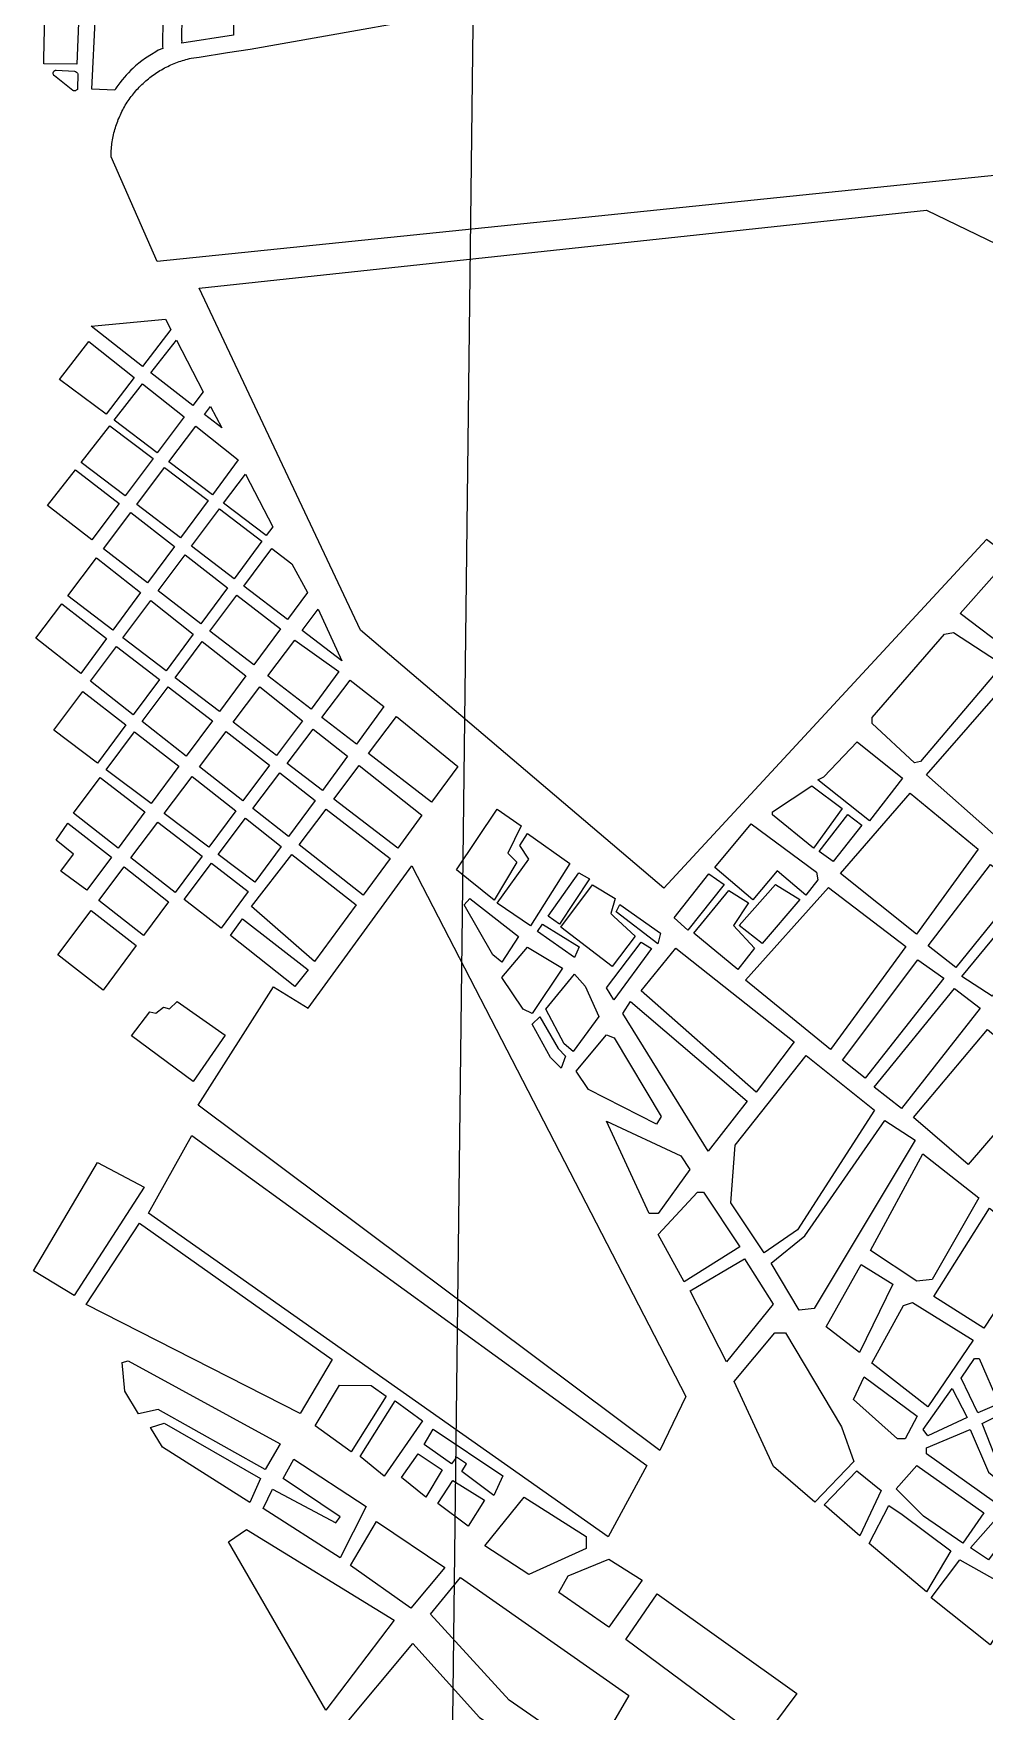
# Model space of a CAD drawing. Extents: x 407811 to 416949, y 4498993 to 4508589.
# Drawn here: x 407812 to 408609, y 4500135 to 4501541 of the extents above; entities that cross this region are included whole.
import ezdxf

# ---------------------------------------------------------------- set-up
doc = ezdxf.new("R2010")
doc.units = 0
doc.header["$LTSCALE"] = 40
doc.header["$MEASUREMENT"] = 0
doc.layers.add('Images', color=253, linetype='CONTINUOUS')
doc.layers.add('υπόλοιπο θεσσαλονίκης', color=7, linetype='CONTINUOUS')
picture_1 = doc.add_image_def('image1.tif', size_in_pixel=(10278, 10088))

msp = doc.modelspace()

# ---------------------------------------------------------------- linework, layer by layer
at = {"layer": 'υπόλοιπο θεσσαλονίκης'}
for points in [[(407850.4, 4501647.5), (407850.4, 4501647.3), (407854, 4501647.2), (407848.8, 4501515.1), (407820.9, 4501515.3), (407821, 4501519.3), (407822.1, 4501569.2), (407825.2, 4501648.4), (407850.4, 4501647.5)], [(407976.6, 4501567.9), (407980.3, 4501568.2), (407980, 4501539.4), (407936.7, 4501532.7), (407936.8, 4501534.7), (407936.7, 4501534.7), (407937, 4501555.9), (407942.6, 4501557.3), (407943, 4501565.2), (407976.6, 4501567.9)], [(407831.4, 4501510), (407846.8, 4501509), (407847.5, 4501508.7), (407848.3, 4501508.3), (407848.7, 4501508), (407849.2, 4501507.5), (407849.4, 4501507), (407849.3, 4501494.2), (407849.1, 4501493.8), (407848.8, 4501493.4), (407848.2, 4501493.1), (407847.6, 4501492.7), (407847, 4501492.5), (407846.4, 4501492.6), (407845.8, 4501492.6), (407845.3, 4501493), (407829.9, 4501505.1), (407829.5, 4501505.6), (407829.1, 4501506.3), (407828.9, 4501507), (407828.8, 4501507.7), (407829, 4501508.4), (407829.4, 4501509.1), (407830.1, 4501509.6), (407830.8, 4501509.9), (407831.4, 4501510)], [(407951.2, 4501327.3), (408560.7, 4501392.5), (408779.8, 4501286.7), (408861.2, 4501207.8), (408767.7, 4501092.1), (408708.2, 4501130), (408665, 4501075.9), (408610.9, 4501116.5), (408340.5, 4500824.5), (408086.4, 4501040.8), (407951.2, 4501327.3)], [(407860.6, 4501295.4), (407923, 4501301.3), (407927.4, 4501292.7), (407903.8, 4501261.7), (407860.6, 4501295.4)], [(407858.8, 4501282.5), (407896.8, 4501252.5), (407873.3, 4501221.7), (407834.2, 4501250.7), (407858.8, 4501282.5)], [(407910.8, 4501256.3), (407932.1, 4501283.7), (407954.5, 4501240.3), (407945.9, 4501228.9), (407910.8, 4501256.3)], [(407903.6, 4501247.1), (407938.7, 4501219.3), (407916.1, 4501189.2), (407880, 4501216.7), (407903.6, 4501247.1)], [(407955.6, 4501221.4), (407960.7, 4501228.2), (407970.1, 4501210.1), (407955.6, 4501221.4)], [(407912.5, 4501184.5), (407889.1, 4501153.3), (407852.4, 4501181.2), (407876.3, 4501211.9), (407912.5, 4501184.5)], [(407948.3, 4501211.7), (407983.8, 4501183.5), (407962.4, 4501154.1), (407925.8, 4501181.8), (407948.3, 4501211.7)], [(407958.8, 4501149.3), (407935.6, 4501117.9), (407898.8, 4501145.9), (407922.2, 4501177.1), (407958.8, 4501149.3)], [(407884.1, 4501146.8), (407861.3, 4501116.3), (407824.2, 4501145), (407847.6, 4501175.1), (407884.1, 4501146.8)], [(407971.7, 4501147), (407990, 4501171.5), (408012.8, 4501127.3), (408007.3, 4501119.9), (407971.7, 4501147)], [(407930.4, 4501110.8), (407907.9, 4501080.3), (407870.9, 4501108.9), (407893.8, 4501139.3), (407930.4, 4501110.8)], [(408003.8, 4501115.2), (407980.5, 4501083.7), (407944.7, 4501111), (407968.1, 4501142.3), (408003.8, 4501115.2)], [(408028.9, 4501096.2), (408042, 4501072.2), (408025.2, 4501049.6), (407988.5, 4501077.6), (408012, 4501109), (408028.9, 4501096.2)], [(407901.9, 4501072.2), (407878.7, 4501040.8), (407841.2, 4501069.4), (407865.2, 4501101.3), (407901.9, 4501072.2)], [(407974.9, 4501076.2), (407952.5, 4501045.9), (407916.7, 4501073.6), (407939.4, 4501103.9), (407974.9, 4501076.2)], [(408588.9, 4501054.7), (408617.6, 4501087), (408656.9, 4501056.6), (408657, 4501047.7), (408636.7, 4501022.3), (408631.6, 4501022.3), (408588.9, 4501054.7)], [(407946.1, 4501037.3), (407923.4, 4501006.6), (407887.2, 4501034.2), (407910.6, 4501065.4), (407946.1, 4501037.3)], [(408019.4, 4501041.7), (407997, 4501011.5), (407960.2, 4501039.9), (407982.8, 4501070.1), (408019.4, 4501041.7)], [(407814.4, 4501033.9), (407836, 4501062.6), (407873.4, 4501033.6), (407851.9, 4501004.4), (407814.4, 4501033.9)], [(408037.4, 4501040.4), (408050.8, 4501058.2), (408070.8, 4501015), (408037.4, 4501040.4)], [(408583.4, 4501038.7), (408620.2, 4501014.6), (408621.5, 4501008.3), (408555.7, 4500930.7), (408550.7, 4500929.4), (408515.1, 4500962.4), (408515.1, 4500967.4), (408575.8, 4501037.4), (408583.4, 4501038.7)], [(407917.8, 4500999.2), (407896, 4500969.7), (407860.1, 4500998), (407881.9, 4501027), (407917.8, 4500999.2)], [(407990.2, 4501002.4), (407968.1, 4500972.4), (407931, 4501000.8), (407953.7, 4501031.3), (407990.2, 4501002.4)], [(408068.2, 4501006.1), (408044.9, 4500974.6), (408008.8, 4501002.4), (408031.4, 4501032.4), (408068.2, 4501006.1)], [(408106, 4500976.7), (408082.9, 4500945.2), (408054, 4500967.6), (408077.6, 4500998.8), (408106, 4500976.7)], [(408560.7, 4500919.4), (408630.4, 4500999.4), (408692.6, 4500956.3), (408616.7, 4500869.8), (408560.7, 4500919.4)], [(407853.7, 4500989.4), (407889.7, 4500961.2), (407866, 4500929.2), (407829.4, 4500956.9), (407853.7, 4500989.4)], [(407962.3, 4500964.7), (407940.3, 4500935), (407903.4, 4500964), (407925.3, 4500993.3), (407962.3, 4500964.7)], [(408037.7, 4500964.8), (408016.1, 4500935.7), (407979.6, 4500963.6), (408001.9, 4500993.2), (408037.7, 4500964.8)], [(408093.1, 4500937.4), (408116.5, 4500968.2), (408167.8, 4500926.5), (408145.9, 4500896.6), (408093.1, 4500937.4)], [(407897.1, 4500955.5), (407934.1, 4500926.6), (407910.9, 4500895.3), (407873.3, 4500923.7), (407897.1, 4500955.5)], [(408010.1, 4500927.6), (407987.9, 4500897.6), (407951.5, 4500926.2), (407973.7, 4500955.8), (408010.1, 4500927.6)], [(408075.4, 4500935), (408054.4, 4500906.4), (408024.8, 4500929), (408046.6, 4500957.8), (408075.4, 4500935)], [(408512.8, 4500881), (408469.6, 4500915.3), (408474.6, 4500917.8), (408502.5, 4500947.1), (408540.5, 4500916.7), (408512.8, 4500881)], [(408064, 4500899.1), (408085.3, 4500927.2), (408137.8, 4500885.6), (408117.6, 4500858.1), (408064, 4500899.1)], [(407905.7, 4500888.3), (407883.4, 4500858.1), (407846, 4500887.3), (407868.3, 4500917.1), (407905.7, 4500888.3)], [(407945.2, 4500917.9), (407981.8, 4500889.3), (407959.2, 4500858.7), (407921.9, 4500886.9), (407945.2, 4500917.9)], [(408048.3, 4500898), (408025.9, 4500867.7), (407996.1, 4500891.1), (408018.7, 4500921), (408048.3, 4500898)], [(408464.5, 4500910.2), (408489.9, 4500891.2), (408465.9, 4500858.1), (408431.6, 4500886), (408431.6, 4500888.5), (408464.5, 4500910.2)], [(408488.5, 4500836.7), (408546.9, 4500904), (408604, 4500857.1), (408552.2, 4500785.9), (408488.5, 4500836.7)], [(407989.9, 4500883), (408020, 4500859.5), (407997.9, 4500829.4), (407967, 4500852.7), (407989.9, 4500883)], [(408034.9, 4500860.7), (408057.7, 4500890.7), (408111.2, 4500849.3), (408088.5, 4500818.5), (408034.9, 4500860.7)], [(408166.7, 4500839.8), (408200.8, 4500890.6), (408221.1, 4500876.7), (408209.8, 4500853.8), (408217.4, 4500846.2), (408198.4, 4500814.4), (408166.7, 4500839.8)], [(408470.8, 4500855.1), (408494.7, 4500886.3), (408506.4, 4500877.3), (408482.4, 4500846.7), (408470.8, 4500855.1)], [(407841.1, 4500879), (407877.7, 4500850.4), (407857.1, 4500822.8), (407835.3, 4500838.8), (407845.8, 4500852.9), (407831.3, 4500864.8), (407841.1, 4500879)], [(407953.7, 4500851.3), (407931.2, 4500820.9), (407894, 4500849.8), (407916.6, 4500879.8), (407953.7, 4500851.3)], [(408201, 4500811.9), (408227.5, 4500848.8), (408219.9, 4500860.2), (408226.2, 4500870.4), (408261.8, 4500845), (408228.9, 4500792.9), (408201, 4500811.9)], [(408383.2, 4500841.7), (408413.8, 4500878.3), (408468.4, 4500837.8), (408469.7, 4500831.5), (408459.6, 4500818.7), (408435.5, 4500839), (408415.2, 4500814.8), (408383.2, 4500841.7)], [(407867.1, 4500814), (407888.3, 4500842.2), (407925.4, 4500813.1), (407904.6, 4500784.9), (407867.1, 4500814)], [(407992.1, 4500821.6), (407969.6, 4500790.9), (407938.6, 4500815.1), (407961.4, 4500845.3), (407992.1, 4500821.6)], [(408129.3, 4500843.2), (408358.9, 4500398.4), (408337.2, 4500353.2), (407950.3, 4500642.5), (408013.6, 4500741.9), (408042.5, 4500723.9), (408129.3, 4500843.2)], [(408028.8, 4500852.7), (408082.7, 4500810.6), (408047.8, 4500763), (407995, 4500809), (408028.8, 4500852.7)], [(408562, 4500776), (408614.2, 4500844.4), (408639.6, 4500825.4), (408585.2, 4500758), (408562, 4500776)], [(408243.6, 4500800.9), (408269.4, 4500837.4), (408278.3, 4500832.4), (408253, 4500794.2), (408243.6, 4500800.9)], [(408254.2, 4500791.7), (408280.8, 4500827.3), (408299.8, 4500815.9), (408296.1, 4500803.2), (408298.7, 4500800.8), (408316.4, 4500784.2), (408297.4, 4500758.7), (408254.2, 4500791.7)], [(408349.3, 4500799.5), (408378.4, 4500836.4), (408391.1, 4500827.5), (408360.7, 4500789.3), (408349.3, 4500799.5)], [(408403.8, 4500793.2), (408434.2, 4500827.6), (408454.5, 4500814.9), (408422.9, 4500778), (408403.8, 4500793.2)], [(408409, 4500747.5), (408478.6, 4500825.1), (408543.3, 4500775.7), (408480.1, 4500689.3), (408409, 4500747.5)], [(408178.1, 4500815.7), (408218.8, 4500784), (408204.8, 4500762.4), (408197.2, 4500768.7), (408173.1, 4500810.6), (408178.1, 4500815.7)], [(408365.8, 4500786.8), (408394.9, 4500822.4), (408411.4, 4500812.3), (408398.8, 4500793.2), (408416.6, 4500774.2), (408402.6, 4500756.4), (408365.8, 4500786.8)], [(408590.3, 4500750.4), (408646, 4500817.8), (408668.8, 4500801.4), (408615.7, 4500734), (408590.3, 4500750.4)], [(407860.8, 4500805.7), (407898.4, 4500776.5), (407870.6, 4500739), (407832.8, 4500768.5), (407860.8, 4500805.7)], [(407977.3, 4500784.9), (407987.4, 4500798.9), (408042.6, 4500755.9), (408031.4, 4500742), (407977.3, 4500784.9)], [(408300.6, 4500804.7), (408303.7, 4500810.8), (408337.9, 4500786.8), (408335.4, 4500777.9), (408300.6, 4500804.7)], [(408234.7, 4500788.2), (408239, 4500794.2), (408269.5, 4500775.2), (408265.7, 4500766.3), (408234.7, 4500788.2)], [(408204.9, 4500749.7), (408226.4, 4500775.1), (408255.6, 4500757.4), (408230.3, 4500719.3), (408222.7, 4500723), (408204.9, 4500749.7)], [(408292.4, 4500741), (408321.5, 4500779.1), (408330.3, 4500774), (408298.7, 4500730.8), (408292.4, 4500741)], [(408321.5, 4500738.5), (408350.6, 4500774.1), (408449.7, 4500695.6), (408418, 4500653.6), (408321.5, 4500738.5)], [(408490.3, 4500680.4), (408553.5, 4500764.3), (408575.1, 4500749.1), (408509.3, 4500665.2), (408490.3, 4500680.4)], [(408265.7, 4500752.3), (408274.6, 4500742.2), (408286.1, 4500716.8), (408264.6, 4500687.6), (408257, 4500693.9), (408241.7, 4500723.1), (408265.7, 4500752.3)], [(407894.5, 4500700.8), (407909.7, 4500720.9), (407914.8, 4500719.6), (407921.2, 4500724.7), (407926.2, 4500723.4), (407932.6, 4500729.6), (407972.9, 4500701.4), (407946.1, 4500662.4), (407894.5, 4500700.8)], [(408306.3, 4500719.5), (408312.7, 4500729.6), (408410.4, 4500645.9), (408377.6, 4500604), (408306.3, 4500719.5)], [(408516.9, 4500657.6), (408584, 4500740.3), (408605.6, 4500723.8), (408539.8, 4500639.8), (408516.9, 4500657.6)], [(408230.3, 4500710.4), (408236.6, 4500716.7), (408251.9, 4500690.1), (408258.2, 4500683.7), (408254.5, 4500673.6), (408245.6, 4500682.5), (408230.3, 4500710.4)], [(408267.1, 4500671.1), (408292.4, 4500701.6), (408298.8, 4500699.1), (408338.2, 4500633.1), (408334.4, 4500626.8), (408277.3, 4500655.8), (408267.1, 4500671.1)], [(408611.9, 4500706), (408658.9, 4500666.7), (408595.6, 4500593), (408549.9, 4500632.2), (408611.9, 4500706)], [(408396.7, 4500560.8), (408400.4, 4500609.1), (408459.8, 4500684.1), (408517, 4500638.5), (408452.5, 4500538.1), (408424.6, 4500519), (408396.7, 4500560.8)], [(408362.4, 4500588.7), (408335.8, 4500551.8), (408328.2, 4500551.8), (408292.6, 4500629.2), (408354.7, 4500600.1), (408362.4, 4500588.7)], [(408430.5, 4500510.1), (408458.8, 4500533), (408525.8, 4500629.7), (408551.2, 4500613.2), (408466.5, 4500472.1), (408453.9, 4500470.8), (408430.5, 4500510.1)], [(407944.9, 4500617.2), (408326.3, 4500340.6), (408293.8, 4500280.9), (407908.7, 4500552.1), (407944.9, 4500617.2)], [(408513.7, 4500520.9), (408557.6, 4500601.8), (408604.6, 4500565), (408565.4, 4500496.4), (408552.7, 4500495.1), (408513.7, 4500520.9)], [(407812.4, 4500503.7), (407866, 4500594.6), (407905.2, 4500574), (407846.5, 4500483.2), (407812.4, 4500503.7)], [(408335.8, 4500534.1), (408368.7, 4500569.7), (408373.8, 4500569.7), (408404.3, 4500524), (408357.5, 4500494.7), (408335.8, 4500534.1)], [(408566.7, 4500482.4), (408613.5, 4500556.2), (408654.1, 4500524.5), (408608.6, 4500455.8), (408566.7, 4500482.4)], [(407856.5, 4500475.5), (407901.2, 4500543.6), (408062.6, 4500429.5), (408035.7, 4500384.1), (407856.5, 4500475.5)], [(408362.6, 4500487.1), (408408.1, 4500513.9), (408432.3, 4500475.8), (408393.1, 4500427.5), (408362.6, 4500487.1)], [(408476.7, 4500456.9), (408505.8, 4500509), (408532.4, 4500492.5), (408504.6, 4500435.3), (408476.7, 4500456.9)], [(408514.8, 4500426.5), (408541.3, 4500474.8), (408548.9, 4500477.3), (408599.7, 4500445.7), (408561.8, 4500389.7), (408514.8, 4500426.5)], [(408467.2, 4500309.8), (408432.5, 4500339.9), (408399.5, 4500411), (408433.6, 4500451.7), (408442.5, 4500451.7), (408489.5, 4500373.1), (408499.7, 4500343.9), (408467.2, 4500309.8)], [(408019.1, 4500358.9), (408006.4, 4500337.4), (407916.8, 4500387.6), (407900.3, 4500383.9), (407889, 4500403), (407886.6, 4500427.1), (407891.7, 4500428.3), (408019.1, 4500358.9)], [(408589.6, 4500413.9), (408601, 4500430.4), (408604.8, 4500430.4), (408621.4, 4500392.4), (408603.6, 4500384.7), (408589.6, 4500413.9)], [(408068.8, 4500407.9), (408095.3, 4500407.7), (408107.9, 4500398.7), (408078.6, 4500352.1), (408048.3, 4500373.9), (408068.8, 4500407.9)], [(408499.6, 4500395.9), (408508.5, 4500415), (408552.9, 4500382.1), (408542.8, 4500363), (408536.5, 4500363), (408499.6, 4500395.9)], [(408582.1, 4500405.2), (408594.8, 4500380.9), (408561.8, 4500365.6), (408558, 4500370.7), (408582.1, 4500405.2)], [(408115.5, 4500394.9), (408138.2, 4500378.2), (408106.3, 4500331.6), (408086.2, 4500348.2), (408115.5, 4500394.9)], [(407993.6, 4500309.7), (407920.4, 4500355.9), (407910.4, 4500372.4), (407921.8, 4500376.1), (408002.5, 4500329.9), (407993.6, 4500309.7)], [(408625.2, 4500384.8), (408643, 4500341.6), (408617.7, 4500309.8), (408560.6, 4500350.4), (408560.6, 4500355.4), (408597.3, 4500370.7), (408612.6, 4500335.2), (408618.9, 4500330.1), (408624, 4500334), (408621.4, 4500340.3), (408607.4, 4500375.8), (408625.2, 4500384.8)], [(408139.6, 4500358.4), (408147.2, 4500371.1), (408205.6, 4500331.9), (408198, 4500315.4), (408171.4, 4500335.6), (408175.2, 4500342), (408166.9, 4500347.6), (408162.5, 4500342), (408139.6, 4500358.4)], [(408134.8, 4500350.4), (408154.9, 4500336.9), (408141, 4500314), (408120.7, 4500330.5), (408134.8, 4500350.4)], [(408069.2, 4500263.4), (408004.9, 4500304.5), (408012.6, 4500320.9), (408065.6, 4500292.6), (408069.4, 4500297.7), (408021.5, 4500329.7), (408030.5, 4500346.1), (408091, 4500306.3), (408069.2, 4500263.4)], [(408475, 4500307.7), (408502.3, 4500336.3), (408522.6, 4500319.8), (408504.9, 4500281.7), (408475, 4500307.7)], [(408552.5, 4500340.7), (408608.8, 4500300.9), (408591.1, 4500275.5), (408558.1, 4500298.3), (408535.3, 4500321.1), (408552.5, 4500340.7)], [(408151.1, 4500308.9), (408163.8, 4500328), (408190.4, 4500311.5), (408176.5, 4500289.9), (408151.1, 4500308.9)], [(408227.3, 4500249.4), (408190.5, 4500273.4), (408223.4, 4500314.1), (408275.4, 4500281.2), (408275.5, 4500271.1), (408227.3, 4500249.4)], [(408512.5, 4500275.3), (408529, 4500307.1), (408540.4, 4500299.5), (408581, 4500269.1), (408560.8, 4500234.8), (408512.5, 4500275.3)], [(408128.5, 4500221.1), (408078.1, 4500257), (408099.8, 4500293.6), (408157.1, 4500255.3), (408128.5, 4500221.1)], [(408597.5, 4500271.7), (408616.5, 4500293.3), (408630.4, 4500285.7), (408612.7, 4500261.6), (408597.5, 4500271.7)], [(408057.2, 4500135.5), (407975.7, 4500276.8), (407990.9, 4500286.9), (408114.5, 4500211.1), (408057.2, 4500135.5)], [(408252.7, 4500234.2), (408260.3, 4500248.2), (408294.5, 4500262.2), (408322.4, 4500244.5), (408294.6, 4500205.1), (408252.7, 4500234.2)], [(408564.6, 4500229.7), (408588.6, 4500261.5), (408640.7, 4500232.4), (408614.1, 4500190.4), (408564.6, 4500229.7)], [(408280.8, 4500095.8), (408211, 4500144), (408145, 4500216.2), (408170.3, 4500246.7), (408311.2, 4500148), (408280.8, 4500095.8)], [(408422.8, 4500110.1), (408308.6, 4500194.9), (408335.1, 4500233.1), (408451.9, 4500149.5), (408422.8, 4500110.1)], [(408130.2, 4500191.4), (408186, 4500129.6), (408265.9, 4500076.7), (408211, 4499997.9), (408069.7, 4500118.9), (408130.2, 4500191.4)]]:
    msp.add_lwpolyline(points, close=True, dxfattribs=at)
for points in [[(407920.6, 4501553), (407920.5, 4501530), (407920.4, 4501529.9), (407920.6, 4501528.1), (407916.8, 4501526.6), (407914.8, 4501525.4), (407911.3, 4501523.2), (407906.3, 4501520.1), (407903.2, 4501517.8), (407900.5, 4501515.8), (407897.8, 4501513.5), (407895.6, 4501511.4), (407893.9, 4501509.8), (407891.9, 4501507.8), (407890.1, 4501505.8), (407888.5, 4501504), (407886.7, 4501501.9), (407884.7, 4501499.4), (407882.3, 4501496), (407881.2, 4501494.2), (407880.5, 4501493.1), (407861.2, 4501494), (407864.2, 4501556.7)], [(408712.5, 4501431.5), (407916.1, 4501349.5), (407877.3, 4501437.4), (407877.3, 4501439.7), (407877.4, 4501441.2), (407877.5, 4501442.6), (407877.6, 4501444.1), (407877.7, 4501445.6), (407877.9, 4501447.1), (407878.1, 4501448.5), (407878.3, 4501450), (407878.5, 4501451.5), (407878.8, 4501452.9), (407879.1, 4501454.4), (407879.4, 4501455.8), (407879.8, 4501457.3), (407880.1, 4501458.7), (407880.5, 4501460.1), (407881, 4501461.5), (407881.4, 4501463), (407881.9, 4501464.4), (407882.4, 4501465.8), (407882.9, 4501467.2), (407883.4, 4501468.5), (407884, 4501469.9), (407884.6, 4501471.3), (407885.2, 4501472.6), (407885.8, 4501474), (407886.5, 4501475.3), (407887.2, 4501476.6), (407887.9, 4501477.9), (407888.6, 4501479.2), (407889.3, 4501480.5), (407890.1, 4501481.7), (407890.9, 4501483), (407891.7, 4501484.2), (407892.6, 4501485.4), (407893.4, 4501486.7), (407894.3, 4501487.8), (407895.2, 4501489), (407896.1, 4501490.2), (407897.1, 4501491.3), (407898, 4501492.5), (407899, 4501493.6), (407900, 4501494.7), (407901, 4501495.7), (407902.1, 4501496.8), (407903.1, 4501497.8), (407904.2, 4501498.9), (407905.3, 4501499.9), (407906.4, 4501500.9), (407907.5, 4501501.8), (407908.6, 4501502.8), (407909.8, 4501503.7), (407911, 4501504.6), (407912.2, 4501505.5), (407913.4, 4501506.3), (407914.6, 4501507.2), (407915.8, 4501508), (407917.1, 4501508.8), (407918.3, 4501509.6), (407919.6, 4501510.3), (407920.9, 4501511.1), (407922.2, 4501511.8), (407923.5, 4501512.5), (407924.8, 4501513.1), (407926.2, 4501513.8), (407927.5, 4501514.4), (407928.9, 4501515), (407930.3, 4501515.5), (407931.6, 4501516.1), (407933, 4501516.6), (407934.4, 4501517.1), (407935.8, 4501517.6), (407937.2, 4501518), (407938.7, 4501518.4), (407940.1, 4501518.8), (407941.5, 4501519.2), (407943, 4501519.6), (407944.4, 4501519.9), (407951.2, 4501520.8), (407974.8, 4501524.6), (407993.9, 4501527.6), (408205.3, 4501564.9)]]:
    msp.add_lwpolyline(points, dxfattribs=at)

# ---------------------------------------------------------------- pictures from other files: only their frames are drawn
at = {"layer": 'Images'}
image = msp.add_image(picture_1, insert=(408162.9, 4500066.6), size_in_units=(8684, 8523.4), rotation=-0.6923, dxfattribs=at)
image.dxf.flags = 15

doc.saveas('drawing.dxf')
